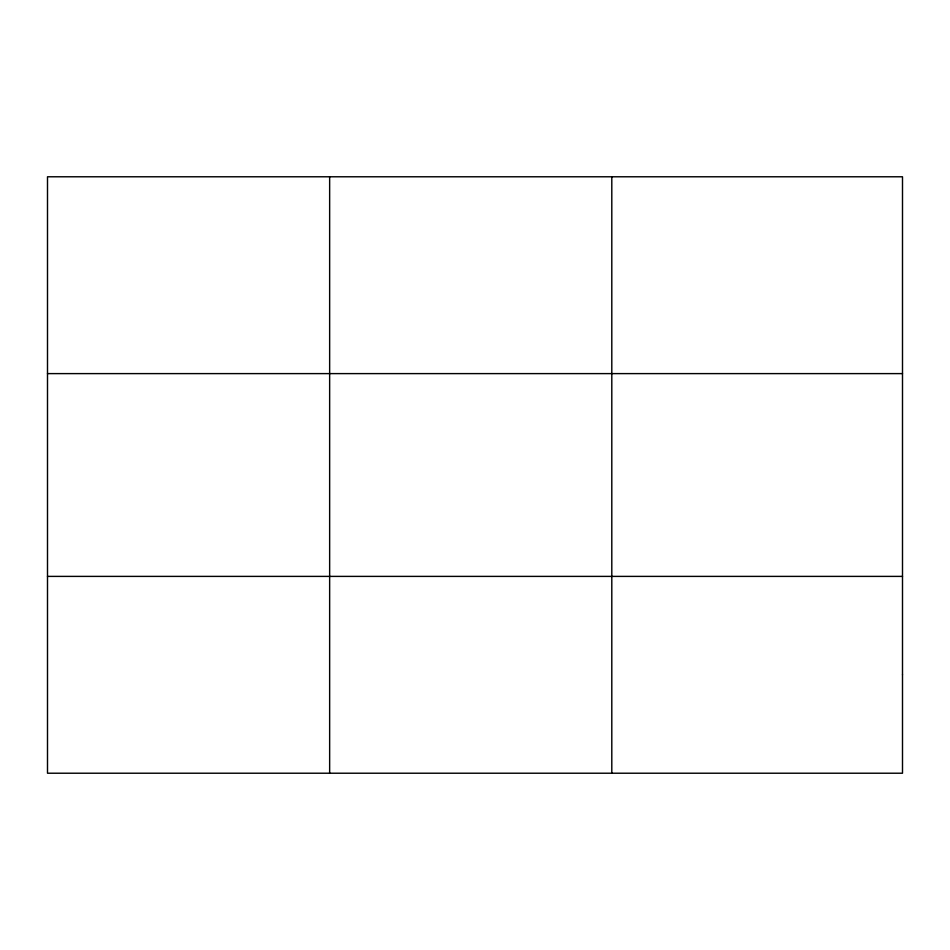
<?xml version="1.0" encoding="UTF-8"?>
<svg xmlns="http://www.w3.org/2000/svg" width="950" height="950" viewBox="0 0 950 950"><rect width="100%" height="100%" fill="white"/><g stroke="black" fill="none" stroke-linecap="round" stroke-linejoin="round"><path stroke-width="1.43" d="M329.65 176.783L329.65 773.217M611.8 176.783L611.8 773.217M47.5 373.611L902.5 373.611M47.5 576.389L902.5 576.389M902.5 674.809L902.5 773.217L47.5 773.217L47.5 176.783L902.5 176.783L902.5 674.809"/></g></svg>
